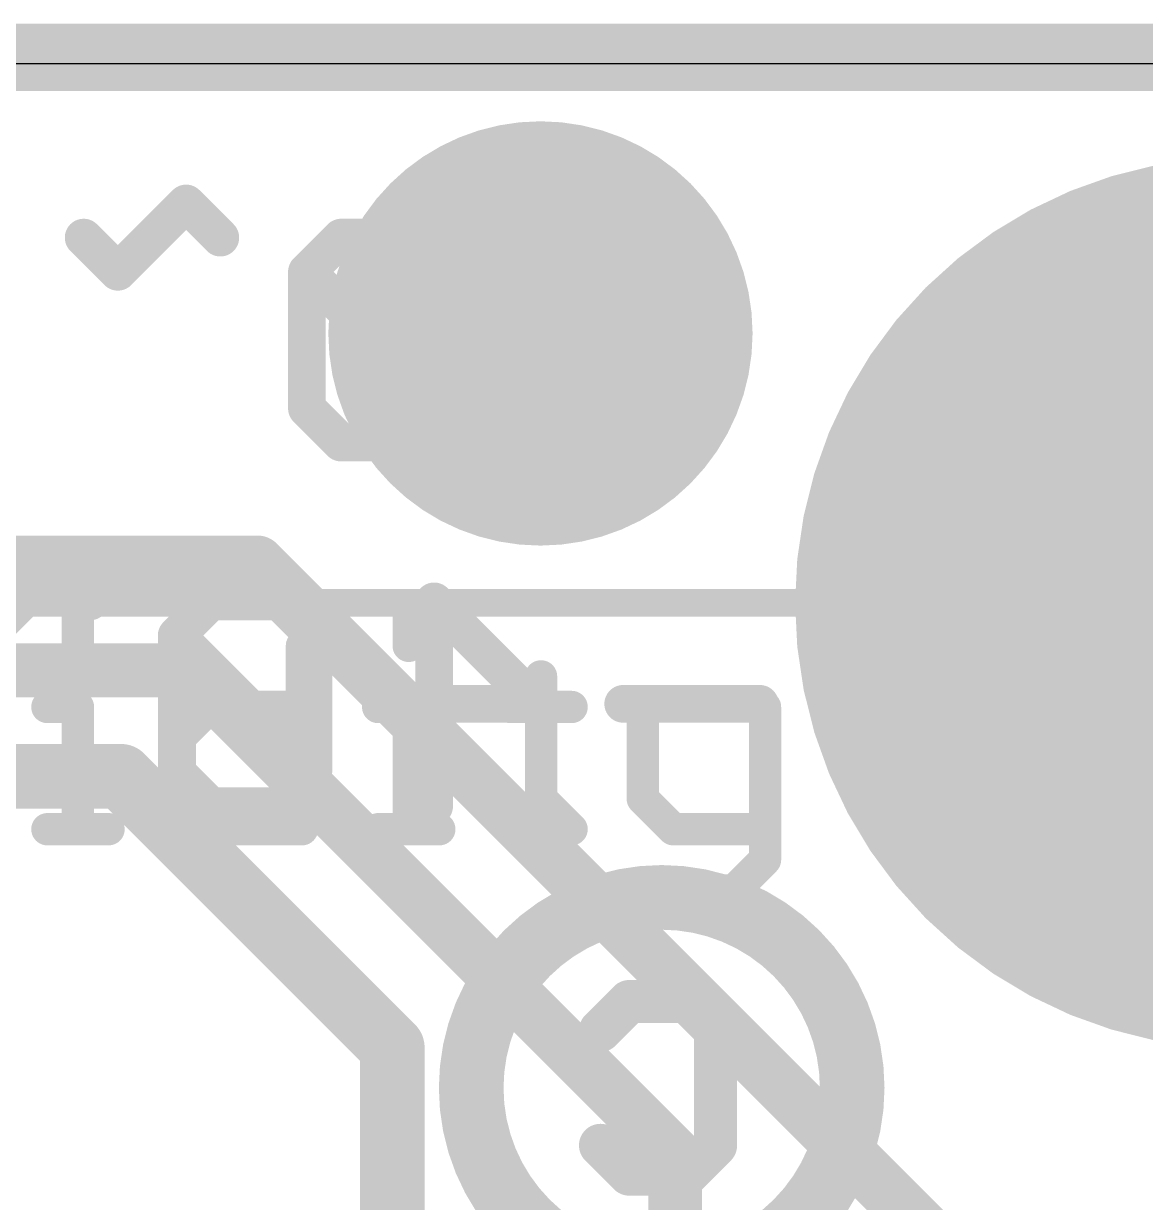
# Model space of a CAD drawing. Extents: x -0.1 to 34.1, y -8.2 to 18.
# Drawn here: x 17.12 to 22.41, y 12.41 to 17.97 of the extents above; entities that cross this region are included whole.
import ezdxf

# ---------------------------------------------------------------- set-up
doc = ezdxf.new("R2010")
doc.units = 0
for name, color, linetype in [('1', 12, 'CONTINUOUS'), ('16', 5, 'CONTINUOUS'), ('17', 110, 'CONTINUOUS'), ('20', 53, 'CONTINUOUS'), ('21', 40, 'CONTINUOUS'), ('22', 6, 'CONTINUOUS'), ('39', 12, 'CONTINUOUS'), ('40', 132, 'CONTINUOUS'), ('41', 12, 'CONTINUOUS'), ('42', 132, 'CONTINUOUS'), ('47', 253, 'CONTINUOUS')]:
    doc.layers.add(name, color=color, linetype=linetype)

# ---------------------------------------------------------------- blocks, each defined once
blk = doc.blocks.new('PIE')
at = {"const_width": 0.5}
blk.add_lwpolyline([(0, -0.25, 1), (0, 0.25, 1), (0, -0.25)], format="xyb", dxfattribs=at)
blk = doc.blocks.new('ROUNDP')
at = {"const_width": 0.5}
blk.add_lwpolyline([(0, -0.25, 1), (0, 0.25, 1), (0, -0.25)], format="xyb", dxfattribs=at)

msp = doc.modelspace()

# ---------------------------------------------------------------- linework, layer by layer
at = {"layer": '1', "const_width": 0.254}
msp.add_lwpolyline([(0, 17.78), (25.4, 17.78)], dxfattribs=at)
at = {"layer": '16'}
for points, const_width in [([(0, 17.8435), (25.4, 17.8435)], 0.254), ([(6.604, 15.4305), (18.2245, 15.4305)], 0.254), ([(18.2245, 15.4305), (21.3995, 12.2555)], 0.254), ([(17.907, 14.9225), (6.858, 14.9225)], 0.254), ([(20.193, 12.6365), (17.907, 14.9225)], 0.254), ([(7.9455, 14.4225), (17.5815, 14.4225)], 0.3048), ([(18.8595, 13.1445), (17.5815, 14.4225)], 0.3048), ([(18.8595, 8.382), (18.8595, 13.1445)], 0.3048), ([(20.193, 11.557), (20.193, 12.6365)], 0.254)]:
    msp.add_lwpolyline(points, dxfattribs=dict(at, const_width=const_width))
for points, const_width in [([(18.2694, 15.4754, 1), (18.1796, 15.3856)], 0.127), ([(18.2245, 15.367, 1), (18.2245, 15.494)], 0.127), ([(17.9519, 14.9674, 1), (17.8621, 14.8776)], 0.127), ([(17.907, 14.859, 1), (17.907, 14.986)], 0.127), ([(17.6354, 14.4764, 1), (17.5276, 14.3686)], 0.1524), ([(17.5815, 14.3463, 1), (17.5815, 14.4987)], 0.1524), ([(18.9357, 13.1445, 1), (18.7833, 13.1445)], 0.1524), ([(18.8056, 13.0906, 1), (18.9134, 13.1984)], 0.1524), ([(20.2565, 12.6365, 1), (20.1295, 12.6365)], 0.127), ([(20.1481, 12.5916, 1), (20.2379, 12.6814)], 0.127)]:
    msp.add_lwpolyline(points, format="xyb", dxfattribs=dict(at, const_width=const_width))
at = {"layer": '20'}
msp.add_line((22.86, 17.78), (2.54, 17.78), dxfattribs=at)
at = {"layer": '21'}
for points, const_width in [([(22.86, 13.24, 1), (22.86, 17.24, 1), (22.86, 13.24)], 0.2032), ([(17.4159, 15.1816, 1), (17.3397, 15.1816)], 0.0762), ([(18.9751, 15.1816, 1), (18.8989, 15.1816)], 0.0762), ([(18.4718, 15.0375, 1), (18.3956, 15.0375)], 0.0762), ([(17.3397, 15.0375, 1), (17.4159, 15.0375)], 0.0762), ([(18.8989, 15.0375, 1), (18.9751, 15.0375)], 0.0762), ([(19.5988, 14.8935, 1), (19.5226, 14.8935)], 0.0762), ([(17.2338, 14.7875, 1), (17.2338, 14.7113)], 0.0762), ([(17.4159, 14.7494, 1), (17.3397, 14.7494)], 0.0762), ([(17.3778, 14.7113, 1), (17.3778, 14.7875)], 0.0762), ([(18.0015, 14.7875, 1), (18.0015, 14.7113)], 0.0762), ([(18.0284, 14.7225, 1), (17.9745, 14.7764)], 0.0762), ([(18.4337, 14.7113, 1), (18.4337, 14.7875)], 0.0762), ([(18.793, 14.7875, 1), (18.793, 14.7113)], 0.0762), ([(18.9751, 14.7494, 1), (18.8989, 14.7494)], 0.0762), ([(18.937, 14.7113, 1), (18.937, 14.7875)], 0.0762), ([(19.4166, 14.7875, 1), (19.4166, 14.7113)], 0.0762), ([(19.7047, 14.7113, 1), (19.7047, 14.7875)], 0.0762), ([(20.0784, 14.7494, 1), (20.0022, 14.7494)], 0.0762), ([(20.6546, 14.7494, 1), (20.5784, 14.7494)], 0.0762), ([(17.8955, 14.6054, 1), (17.8193, 14.6054)], 0.0762), ([(17.8305, 14.6323, 1), (17.8844, 14.5784)], 0.0762), ([(17.8844, 14.3442, 1), (17.8305, 14.2903)], 0.0762), ([(19.5876, 14.3442, 1), (19.5337, 14.2903)], 0.0762), ([(20.0672, 14.3442, 1), (20.0134, 14.2903)], 0.0762), ([(17.8193, 14.3173, 1), (17.8955, 14.3173)], 0.0762), ([(19.5226, 14.3173, 1), (19.5988, 14.3173)], 0.0762), ([(20.0022, 14.3173, 1), (20.0784, 14.3173)], 0.0762), ([(17.2338, 14.2113, 1), (17.2338, 14.1351)], 0.0762), ([(17.5219, 14.1351, 1), (17.5219, 14.2113)], 0.0762), ([(18.0015, 14.2113, 1), (18.0015, 14.1351)], 0.0762), ([(17.9745, 14.1463, 1), (18.0284, 14.2001)], 0.0762), ([(18.4337, 14.1351, 1), (18.4337, 14.2113)], 0.0762), ([(18.793, 14.2113, 1), (18.793, 14.1351)], 0.0762), ([(19.0811, 14.1351, 1), (19.0811, 14.2113)], 0.0762), ([(19.6778, 14.1463, 1), (19.7317, 14.2001)], 0.0762), ([(20.1844, 14.2113, 1), (20.1844, 14.1351)], 0.0762), ([(20.1574, 14.1463, 1), (20.2113, 14.2001)], 0.0762), ([(20.6165, 14.1351, 1), (20.6165, 14.2113)], 0.0762), ([(17.3397, 14.1732, 1), (17.4159, 14.1732)], 0.0762), ([(18.3956, 14.1732, 1), (18.4718, 14.1732)], 0.0762), ([(18.8989, 14.1732, 1), (18.9751, 14.1732)], 0.0762), ([(20.5784, 14.0291, 1), (20.6546, 14.0291)], 0.0762), ([(20.6435, 14.0022, 1), (20.5896, 14.0561)], 0.0762), ([(20.3284, 13.9232, 1), (20.3284, 13.847)], 0.0762), ([(20.4455, 13.912, 1), (20.4994, 13.8581)], 0.0762), ([(20.4725, 13.847, 1), (20.4725, 13.9232)], 0.0762)]:
    msp.add_lwpolyline(points, format="xyb", dxfattribs=dict(at, const_width=const_width))
at = {"layer": '21', "const_width": 0.1524}
for points in [[(17.3778, 15.1816), (17.3778, 15.0375)], [(18.937, 15.1816), (18.937, 15.0375)], [(18.4337, 15.0375), (18.4337, 14.1732)], [(19.5607, 14.8935), (19.5607, 14.3173)], [(17.2338, 14.7494), (17.3778, 14.7494)], [(17.3778, 14.7494), (17.3778, 14.1732)], [(17.8574, 14.6054), (18.0015, 14.7494)], [(18.0015, 14.7494), (18.4337, 14.7494)], [(18.793, 14.7494), (18.937, 14.7494)], [(18.937, 14.7494), (18.937, 14.1732)], [(19.4166, 14.7494), (19.7047, 14.7494)], [(20.0403, 14.7494), (20.0403, 14.3173)], [(20.6165, 14.7494), (20.6165, 14.0291)], [(17.8574, 14.3173), (17.8574, 14.6054)], [(18.0015, 14.1732), (17.8574, 14.3173)], [(19.5607, 14.3173), (19.7047, 14.1732)], [(20.0403, 14.3173), (20.1844, 14.1732)], [(17.2338, 14.1732), (17.5219, 14.1732)], [(18.4337, 14.1732), (18.0015, 14.1732)], [(18.793, 14.1732), (19.0811, 14.1732)], [(20.1844, 14.1732), (20.6165, 14.1732)], [(20.6165, 14.0291), (20.4725, 13.8851)], [(20.4725, 13.8851), (20.3284, 13.8851)]]:
    msp.add_lwpolyline(points, dxfattribs=at)
at = {"layer": '22'}
for points, const_width in [([(17.8878, 17.1227), (17.5658, 16.8007)], 0.1778), ([(18.0488, 16.9617), (17.8878, 17.1227)], 0.1778), ([(17.5658, 16.8007), (17.4048, 16.9617)], 0.1778), ([(18.6183, 16.9617), (18.4573, 16.8007)], 0.1778), ([(18.9403, 16.9617), (18.6183, 16.9617)], 0.1778), ([(19.1013, 16.8007), (18.9403, 16.9617)], 0.1778), ([(18.4573, 16.8007), (18.4573, 16.1567)], 0.1778), ([(19.1013, 16.1567), (18.4573, 16.8007)], 0.1778), ([(19.1013, 16.1567), (19.1013, 16.8007)], 0.1778), ([(18.4573, 16.1567), (18.6183, 15.9957)], 0.1778), ([(18.9403, 15.9957), (19.1013, 16.1567)], 0.1778), ([(18.6183, 15.9957), (18.9403, 15.9957)], 0.1778), ([(17.2739, 15.4082), (16.9519, 15.0862)], 0.1778), ([(17.4349, 15.2472), (17.2739, 15.4082)], 0.1778), ([(18.0043, 15.2472), (17.8433, 15.0862)], 0.1778), ([(18.3263, 15.2472), (18.0043, 15.2472)], 0.1778), ([(18.4873, 15.0862), (18.3263, 15.2472)], 0.1778), ([(19.0568, 14.2812), (19.0568, 15.2472)], 0.1778), ([(19.0568, 15.2472), (19.5398, 14.7642)], 0.1778), ([(17.8433, 15.0862), (17.8433, 14.4422)], 0.1778), ([(18.4873, 14.4422), (17.8433, 15.0862)], 0.1778), ([(18.4873, 14.4422), (18.4873, 15.0862)], 0.1778), ([(19.5398, 14.7642), (18.8958, 14.7642)], 0.1778), ([(20.5922, 14.7642), (19.9482, 14.7642)], 0.1778), ([(17.8433, 14.4422), (18.0043, 14.2812)], 0.1778), ([(18.3263, 14.2812), (18.4873, 14.4422)], 0.1778), ([(18.0043, 14.2812), (18.3263, 14.2812)], 0.1778), ([(19.8412, 13.2255), (19.9768, 13.3611)], 0.2032), ([(19.9768, 13.3611), (20.2479, 13.3611)], 0.2032), ([(20.2479, 13.3611), (20.3835, 13.2255)], 0.2032), ([(20.3835, 13.2255), (20.3835, 12.6832)], 0.2032), ([(19.9768, 12.5476), (19.8412, 12.6832)], 0.2032), ([(20.3835, 12.6832), (20.2479, 12.5476)], 0.2032), ([(20.2479, 12.5476), (19.9768, 12.5476)], 0.2032)]:
    msp.add_lwpolyline(points, dxfattribs=dict(at, const_width=const_width))
for points, const_width in [([(17.9192, 17.1541, 1), (17.8564, 17.0912)], 0.0889), ([(17.9192, 17.0912, 1), (17.8564, 17.1541)], 0.0889), ([(17.4362, 16.9931, 1), (17.3734, 16.9302)], 0.0889), ([(18.0174, 16.9302, 1), (18.0802, 16.9931)], 0.0889), ([(18.6183, 17.0061, 1), (18.6183, 16.9172)], 0.0889), ([(18.6497, 16.9302, 1), (18.5868, 16.9931)], 0.0889), ([(18.9717, 16.9931, 1), (18.9088, 16.9302)], 0.0889), ([(18.9403, 16.9172, 1), (18.9403, 17.0061)], 0.0889), ([(17.5344, 16.8321, 1), (17.5972, 16.7692)], 0.0889), ([(17.5344, 16.7692, 1), (17.5972, 16.8321)], 0.0889), ([(18.4887, 16.8321, 1), (18.4258, 16.7692)], 0.0889), ([(18.4258, 16.8321, 1), (18.4887, 16.7692)], 0.0889), ([(18.5017, 16.8007, 1), (18.4128, 16.8007)], 0.0889), ([(19.1457, 16.8007, 1), (19.0568, 16.8007)], 0.0889), ([(19.0698, 16.7692, 1), (19.1327, 16.8321)], 0.0889), ([(18.4887, 16.1881, 1), (18.4258, 16.1252)], 0.0889), ([(19.1327, 16.1252, 1), (19.0698, 16.1881)], 0.0889), ([(19.0698, 16.1252, 1), (19.1327, 16.1881)], 0.0889), ([(18.4128, 16.1567, 1), (18.5017, 16.1567)], 0.0889), ([(19.0568, 16.1567, 1), (19.1457, 16.1567)], 0.0889), ([(18.6183, 16.0401, 1), (18.6183, 15.9512)], 0.0889), ([(18.5868, 15.9642, 1), (18.6497, 16.0271)], 0.0889), ([(18.9088, 16.0271, 1), (18.9717, 15.9642)], 0.0889), ([(18.9403, 15.9512, 1), (18.9403, 16.0401)], 0.0889), ([(17.3053, 15.4396, 1), (17.2424, 15.3767)], 0.0889), ([(17.3053, 15.3767, 1), (17.2424, 15.4396)], 0.0889), ([(18.0043, 15.2916, 1), (18.0043, 15.2027)], 0.0889), ([(18.0357, 15.2157, 1), (17.9729, 15.2786)], 0.0889), ([(18.3578, 15.2786, 1), (18.2949, 15.2157)], 0.0889), ([(18.3263, 15.2027, 1), (18.3263, 15.2916)], 0.0889), ([(19.0882, 15.2786, 1), (19.0253, 15.2157)], 0.0889), ([(19.1012, 15.2472, 1), (19.0123, 15.2472)], 0.0889), ([(17.4034, 15.2157, 1), (17.4663, 15.2786)], 0.0889), ([(17.8747, 15.1176, 1), (17.8119, 15.0547)], 0.0889), ([(17.8878, 15.0862, 1), (17.7989, 15.0862)], 0.0889), ([(18.5318, 15.0862, 1), (18.4429, 15.0862)], 0.0889), ([(17.8119, 15.1176, 1), (17.8747, 15.0547)], 0.0889), ([(18.4559, 15.0547, 1), (18.5188, 15.1176)], 0.0889), ([(18.8958, 14.8086, 1), (18.8958, 14.7197)], 0.0889), ([(19.5084, 14.7327, 1), (19.5712, 14.7956)], 0.0889), ([(19.5398, 14.7197, 1), (19.5398, 14.8086)], 0.0889), ([(19.9482, 14.8086, 1), (19.9482, 14.7197)], 0.0889), ([(20.5922, 14.7197, 1), (20.5922, 14.8086)], 0.0889), ([(17.8747, 14.4736, 1), (17.8119, 14.4107)], 0.0889), ([(18.5188, 14.4107, 1), (18.4559, 14.4736)], 0.0889), ([(18.4559, 14.4107, 1), (18.5188, 14.4736)], 0.0889), ([(17.7989, 14.4422, 1), (17.8878, 14.4422)], 0.0889), ([(18.4429, 14.4422, 1), (18.5318, 14.4422)], 0.0889), ([(18.0043, 14.3256, 1), (18.0043, 14.2367)], 0.0889), ([(17.9729, 14.2497, 1), (18.0357, 14.3126)], 0.0889), ([(18.2949, 14.3126, 1), (18.3578, 14.2497)], 0.0889), ([(18.3263, 14.2367, 1), (18.3263, 14.3256)], 0.0889), ([(19.0123, 14.2812, 1), (19.1012, 14.2812)], 0.0889), ([(20.1295, 12.056, 1), (20.1295, 13.852, 1), (20.1295, 12.056)], 0.3048), ([(19.9768, 13.4119, 1), (19.9768, 13.3103)], 0.1016), ([(20.0127, 13.3252, 1), (19.9408, 13.397)], 0.1016), ([(20.2838, 13.397, 1), (20.212, 13.3252)], 0.1016), ([(20.2479, 13.3103, 1), (20.2479, 13.4119)], 0.1016), ([(19.8053, 13.2614, 1), (19.8771, 13.1896)], 0.1016), ([(20.4343, 13.2255, 1), (20.3327, 13.2255)], 0.1016), ([(20.3476, 13.1896, 1), (20.4194, 13.2614)], 0.1016), ([(19.8771, 12.7191, 1), (19.8053, 12.6473)], 0.1016), ([(20.4194, 12.6473, 1), (20.3476, 12.7191)], 0.1016), ([(20.3327, 12.6832, 1), (20.4343, 12.6832)], 0.1016), ([(19.9768, 12.5984, 1), (19.9768, 12.4968)], 0.1016), ([(19.9408, 12.5117, 1), (20.0127, 12.5835)], 0.1016), ([(20.212, 12.5835, 1), (20.2838, 12.5117)], 0.1016), ([(20.2479, 12.4968, 1), (20.2479, 12.5984)], 0.1016)]:
    msp.add_lwpolyline(points, format="xyb", dxfattribs=dict(at, const_width=const_width))
at = {"layer": '39'}
for points, const_width in [([(19.558, 17.26, 0.4142), (18.808, 16.51)], 0.5), ([(20.308, 16.51, 0.4142), (19.558, 17.26)], 0.5), ([(19.558, 17.385, 1), (19.558, 17.135)], 0.25), ([(19.558, 17.135, 1), (19.558, 17.385)], 0.25), ([(22.86, 14.24, 1), (22.86, 16.24, 1), (22.86, 14.24)], 2.032), ([(18.808, 16.51, 0.4142), (19.558, 15.76)], 0.5), ([(18.933, 16.51, 1), (18.683, 16.51)], 0.25), ([(19.558, 15.76, 0.4142), (20.308, 16.51)], 0.5), ([(20.433, 16.51, 1), (20.183, 16.51)], 0.25), ([(18.683, 16.51, 1), (18.933, 16.51)], 0.25), ([(20.183, 16.51, 1), (20.433, 16.51)], 0.25), ([(19.558, 15.885, 1), (19.558, 15.635)], 0.25), ([(19.558, 15.635, 1), (19.558, 15.885)], 0.25)]:
    msp.add_lwpolyline(points, format="xyb", dxfattribs=dict(at, const_width=const_width))
at = {"layer": '40', "const_width": 2.032}
msp.add_lwpolyline([(22.86, 14.24, 1), (22.86, 16.24, 1), (22.86, 14.24)], format="xyb", dxfattribs=at)
at = {"layer": '41'}
for points, const_width in [([(19.558, 17.26, 0.4142), (18.808, 16.51)], 0.5), ([(20.308, 16.51, 0.4142), (19.558, 17.26)], 0.5), ([(19.558, 17.385, 1), (19.558, 17.135)], 0.25), ([(19.558, 17.135, 1), (19.558, 17.385)], 0.25), ([(22.86, 14.24, 1), (22.86, 16.24, 1), (22.86, 14.24)], 2.032), ([(18.808, 16.51, 0.4142), (19.558, 15.76)], 0.5), ([(18.933, 16.51, 1), (18.683, 16.51)], 0.25), ([(19.558, 15.76, 0.4142), (20.308, 16.51)], 0.5), ([(20.433, 16.51, 1), (20.183, 16.51)], 0.25), ([(18.683, 16.51, 1), (18.933, 16.51)], 0.25), ([(20.183, 16.51, 1), (20.433, 16.51)], 0.25), ([(19.558, 15.885, 1), (19.558, 15.635)], 0.25), ([(19.558, 15.635, 1), (19.558, 15.885)], 0.25)]:
    msp.add_lwpolyline(points, format="xyb", dxfattribs=dict(at, const_width=const_width))
at = {"layer": '42', "const_width": 2.032}
msp.add_lwpolyline([(22.86, 14.24, 1), (22.86, 16.24, 1), (22.86, 14.24)], format="xyb", dxfattribs=at)
at = {"layer": '47', "const_width": 0.13}
for points in [[(12.319, 17.78), (34.081, 17.78)], [(12.7, 15.24), (31.287, 15.24)]]:
    msp.add_lwpolyline(points, dxfattribs=at)

# ---------------------------------------------------------------- block references
at = {"layer": '1'}
msp.add_blockref('PIE', (19.558, 16.51), dxfattribs=at)
at = {"layer": '17', "xscale": 3.516, "yscale": 3.516}
msp.add_blockref('ROUNDP', (22.86, 15.24), dxfattribs=at)
msp.add_blockref('ROUNDP', (22.86, 15.24), dxfattribs=at)

doc.saveas('drawing.dxf')
